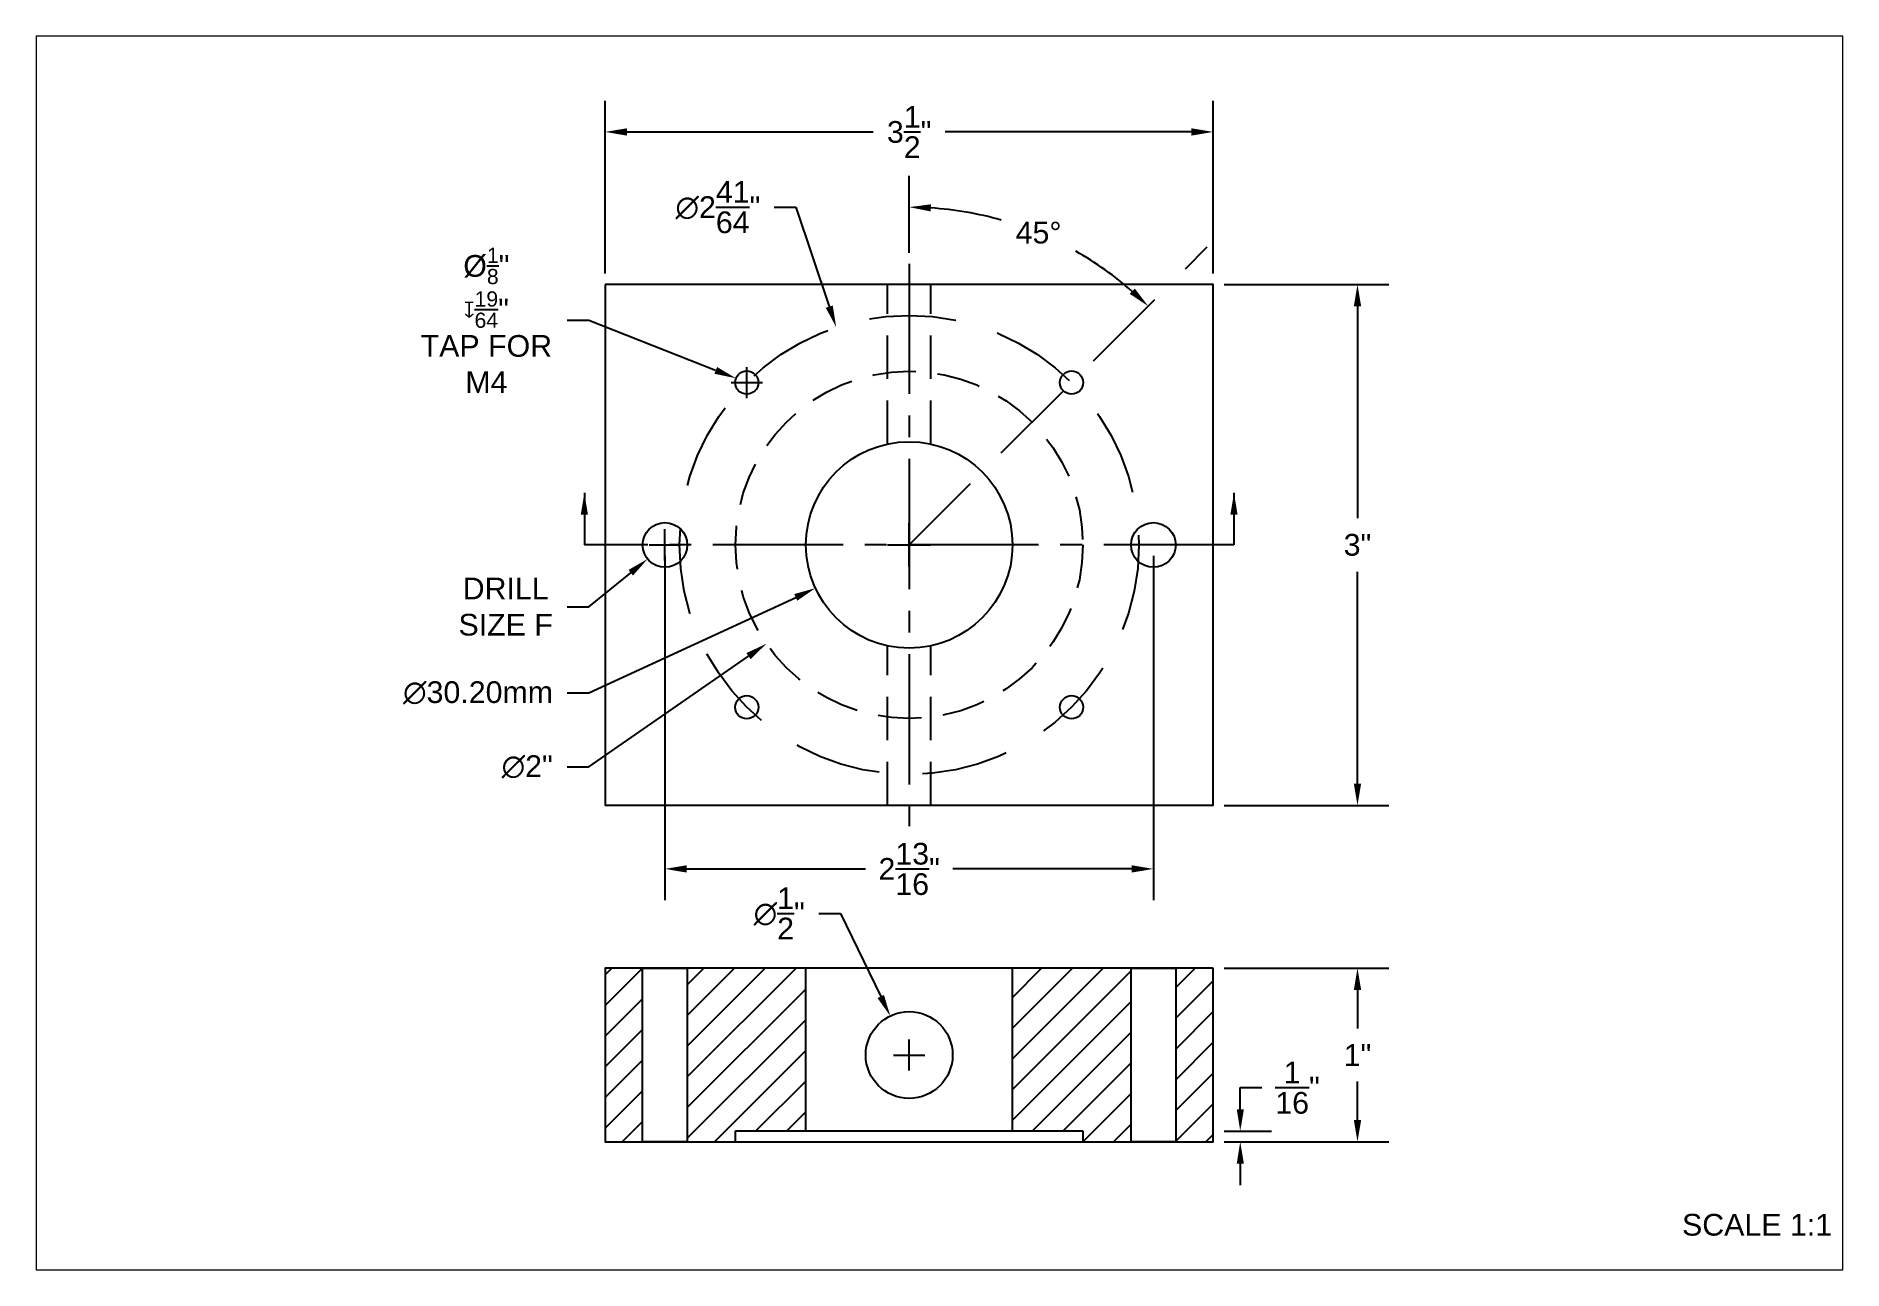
# Paper-space layout 'Layout1' of a CAD drawing. Header units: inches. Extents: x 0 to 10.4, y 0.4 to 7.5.
# The model-space entities are those that its viewports show. They can reach past a viewport. Long polylines and large blocks are cut down to what shows.
import ezdxf

# ---------------------------------------------------------------- set-up
doc = ezdxf.new("R2010")
doc.units = ezdxf.units.IN
doc.header["$MEASUREMENT"] = 0
for name, pattern in [('CENTER', [2, 1.25, -0.25, 0.25, -0.25]), ('CENTER2', [1.125, 0.75, -0.125, 0.125, -0.125]), ('DASHED', [0.75, 0.5, -0.25]), ('HIDDEN', [0.375, 0.25, -0.125])]:
    doc.linetypes.add(name, pattern=pattern)
for name, color, linetype in [('Anno Center', 1, 'CENTER'), ('Anno Dash', 1, 'DASHED'), ('Annotations', 1, 'Continuous'), ('Hatch', 202, 'Continuous'), ('Hidden', 140, 'HIDDEN'), ('Material', 140, 'Continuous')]:
    doc.layers.add(name, color=color, linetype=linetype)
doc.layers.add('Vport', color=220, linetype='Continuous', plot=False)
doc.styles.get("Standard").update_dxf_attribs({"font": 'arial.ttf'})
doc.dimstyles.new('Metric', dxfattribs={"dimtxt": 0.125, "dimasz": 0.125, "dimexe": 0.18, "dimexo": 0.0625, "dimgap": 0.089844, "dimtad": 0, "dimtih": 1, "dimtoh": 1, "dimlfac": 25.4, "dimzin": 0, "dimdsep": 46, "dimtxsty": 'Standard', "dimcen": 0.125, "dimadec": 0, "dimazin": 0, "dimtfac": 1, "dimtofl": 0, "dimtmove": 0, "dimatfit": 3, "dimfxl": 1, "dimtolj": 1, "dimtzin": 0, "dimarcsym": 0})
doc.dimstyles.get("Standard").update_dxf_attribs({"dimtxt": 0.125, "dimasz": 0.125, "dimexe": 0.18, "dimexo": 0.0625, "dimgap": 0.09, "dimtad": 0, "dimtih": 1, "dimtoh": 1, "dimdec": 6, "dimzin": 0, "dimdsep": 46, "dimlunit": 4, "dimtxsty": 'Standard', "dimcen": 0.09, "dimadec": 0, "dimazin": 0, "dimtfac": 1, "dimtdec": 6, "dimtofl": 0, "dimtmove": 0, "dimatfit": 3, "dimfxl": 1, "dimtolj": 1, "dimtzin": 0, "dimarcsym": 0})

# ---------------------------------------------------------------- blocks, each defined once
blk = doc.blocks.new('*D82')
at = {"layer": 'Annotations', "color": 0, "lineweight": -2, "transparency": 16777216}
for p, q in [((3.288, 6.118), (3.288, 7.114)), ((6.788, 6.118), (6.788, 7.114)), ((3.413, 6.934), (4.831, 6.934)), ((6.663, 6.934), (5.245, 6.934))]:
    blk.add_line(p, q, dxfattribs=at)
at = {"layer": 'Annotations', "color": 0, "transparency": 16777216}
for points in [[(3.413, 6.955), (3.413, 6.913), (3.288, 6.934)], [(6.663, 6.955), (6.663, 6.913), (6.788, 6.934)]]:
    blk.add_solid(points, dxfattribs=at)
at = {"layer": 'DEFPOINTS', "color": 0, "transparency": 16777216}
for p in [(6.788, 6.934), (3.288, 6.055), (6.788, 6.055)]:
    blk.add_point(p, dxfattribs=at)
at = {"layer": 'Annotations', "color": 0, "transparency": 16777216, "insert": (5.038, 6.934), "char_height": 0.125, "attachment_point": 5}
blk.add_mtext('\\A1;3{\\H1x;\\S1/2;}"', dxfattribs=at)
blk = doc.blocks.new('*D83')
at = {"layer": 'Annotations', "color": 0, "lineweight": -2, "transparency": 16777216}
for p, q in [((6.851, 6.055), (7.799, 6.055)), ((7.619, 5.93), (7.619, 4.709)), ((7.619, 3.18), (7.619, 4.401)), ((6.851, 3.055), (7.799, 3.055))]:
    blk.add_line(p, q, dxfattribs=at)
at = {"layer": 'Annotations', "color": 0, "transparency": 16777216}
for points in [[(7.598, 5.93), (7.64, 5.93), (7.619, 6.055)], [(7.598, 3.18), (7.64, 3.18), (7.619, 3.055)]]:
    blk.add_solid(points, dxfattribs=at)
at = {"layer": 'DEFPOINTS', "color": 0, "transparency": 16777216}
for p in [(6.788, 6.055), (6.788, 3.055), (7.619, 3.055)]:
    blk.add_point(p, dxfattribs=at)
at = {"layer": 'Annotations', "color": 0, "transparency": 16777216, "insert": (7.619, 4.555), "char_height": 0.125, "attachment_point": 5}
blk.add_mtext('\\A1;3"', dxfattribs=at)
blk = doc.blocks.new('*D84')
at = {"layer": 'Annotations', "color": 0, "lineweight": -2, "transparency": 16777216}
for p, q in [((6.851, 2.117), (7.799, 2.117)), ((7.619, 1.992), (7.619, 1.77)), ((7.619, 1.242), (7.619, 1.464)), ((6.851, 1.117), (7.799, 1.117))]:
    blk.add_line(p, q, dxfattribs=at)
at = {"layer": 'Annotations', "color": 0, "transparency": 16777216}
for points in [[(7.598, 1.992), (7.64, 1.992), (7.619, 2.117)], [(7.598, 1.242), (7.64, 1.242), (7.619, 1.117)]]:
    blk.add_solid(points, dxfattribs=at)
at = {"layer": 'DEFPOINTS', "color": 0, "transparency": 16777216}
for p in [(6.788, 2.117), (6.788, 1.117), (7.619, 1.117)]:
    blk.add_point(p, dxfattribs=at)
at = {"layer": 'Annotations', "color": 0, "transparency": 16777216, "insert": (7.619, 1.617), "char_height": 0.125, "attachment_point": 5}
blk.add_mtext('\\A1;1"', dxfattribs=at)
blk = doc.blocks.new('*D88')
at = {"layer": 'Annotations', "color": 0, "lineweight": -2, "transparency": 16777216}
for p, q in [((4.517, 2.433), (4.642, 2.433)), ((4.642, 2.433), (4.874, 1.954)), ((5.038, 1.527), (5.038, 1.707)), ((4.948, 1.617), (5.128, 1.617))]:
    blk.add_line(p, q, dxfattribs=at)
at = {"layer": 'Annotations', "color": 0, "transparency": 16777216}
blk.add_solid([(4.893, 1.963), (4.856, 1.945), (4.929, 1.842)], dxfattribs=at)
at = {"layer": 'DEFPOINTS', "color": 0, "transparency": 16777216}
for p in [(4.929, 1.842), (5.147, 1.392)]:
    blk.add_point(p, dxfattribs=at)
at = {"layer": 'Annotations', "color": 0, "transparency": 16777216, "insert": (4.29, 2.433), "char_height": 0.125, "attachment_point": 5}
blk.add_mtext('\\A1;∅{\\H1x;\\S1/2;}"', dxfattribs=at)
blk = doc.blocks.new('*D89')
at = {"layer": 'Annotations', "color": 0, "lineweight": -2, "transparency": 16777216}
for p, q in [((3.632, 4.465), (3.632, 4.645)), ((3.542, 4.555), (3.722, 4.555)), ((3.194, 4.199), (3.435, 4.395)), ((3.069, 4.199), (3.194, 4.199))]:
    blk.add_line(p, q, dxfattribs=at)
at = {"layer": 'Annotations', "color": 0, "transparency": 16777216}
blk.add_solid([(3.422, 4.411), (3.448, 4.379), (3.532, 4.474)], dxfattribs=at)
at = {"layer": 'DEFPOINTS', "color": 0, "transparency": 16777216}
for p in [(3.732, 4.636), (3.532, 4.474)]:
    blk.add_point(p, dxfattribs=at)
at = {"layer": 'Annotations', "color": 0, "transparency": 16777216, "insert": (2.715, 4.199), "char_height": 0.125, "width": 0.85091, "attachment_point": 5}
blk.add_mtext('\\A1;DRILL SIZE F', dxfattribs=at)
blk = doc.blocks.new('*D90')
at = {"layer": 'Annotations', "color": 0, "lineweight": -2, "transparency": 16777216}
for p, q in [((3.069, 5.849), (3.194, 5.849)), ((3.194, 5.849), (3.924, 5.561)), ((4.103, 5.4), (4.103, 5.58)), ((4.013, 5.49), (4.193, 5.49))]:
    blk.add_line(p, q, dxfattribs=at)
at = {"layer": 'Annotations', "color": 0, "transparency": 16777216}
blk.add_solid([(3.932, 5.58), (3.917, 5.541), (4.041, 5.515)], dxfattribs=at)
at = {"layer": 'DEFPOINTS', "color": 0, "transparency": 16777216}
for p in [(4.041, 5.515), (4.165, 5.466)]:
    blk.add_point(p, dxfattribs=at)
at = {"layer": 'Annotations', "color": 0, "transparency": 16777216, "insert": (2.604, 5.849), "char_height": 0.125, "attachment_point": 5}
blk.add_mtext('\\A1;%%C{\\H0.7x;\\S1/8;}"{\\Fgdt|c0;^J\\H0.75x;x\\fArial|b0|i0|c0|p34;\\H0.93333x;\\S19/64;}"{\\fMS Shell Dlg 2|b0|i0|c0|p0;\\H0.70833x;\\P}TAP FOR ^JM4', dxfattribs=at)
blk = doc.blocks.new('*D91')
at = {"layer": 'Annotations', "color": 0, "lineweight": -2, "transparency": 16777216}
for p, q in [((5.038, 4.465), (5.038, 4.645)), ((4.948, 4.555), (5.128, 4.555)), ((3.194, 3.277), (4.113, 3.914)), ((3.069, 3.277), (3.194, 3.277))]:
    blk.add_line(p, q, dxfattribs=at)
at = {"layer": 'Annotations', "color": 0, "transparency": 16777216}
blk.add_solid([(4.101, 3.932), (4.125, 3.897), (4.216, 3.986)], dxfattribs=at)
at = {"layer": 'DEFPOINTS', "color": 0, "transparency": 16777216}
for p in [(5.86, 5.125), (4.216, 3.986)]:
    blk.add_point(p, dxfattribs=at)
at = {"layer": 'Annotations', "color": 0, "transparency": 16777216, "insert": (2.839, 3.277), "char_height": 0.125, "attachment_point": 5}
blk.add_mtext('\\A1;∅2"', dxfattribs=at)
blk = doc.blocks.new('*D92')
at = {"layer": 'Annotations', "color": 0, "lineweight": -2, "transparency": 16777216}
for p, q in [((6.944, 1.304), (6.944, 1.429)), ((6.944, 1.429), (7.069, 1.429)), ((6.851, 1.179), (7.124, 1.179)), ((6.851, 1.117), (7.124, 1.117)), ((6.944, 0.992), (6.944, 0.867))]:
    blk.add_line(p, q, dxfattribs=at)
at = {"layer": 'Annotations', "color": 0, "transparency": 16777216}
for points in [[(6.924, 1.304), (6.965, 1.304), (6.944, 1.179)], [(6.924, 0.992), (6.965, 0.992), (6.944, 1.117)]]:
    blk.add_solid(points, dxfattribs=at)
at = {"layer": 'DEFPOINTS', "color": 0, "transparency": 16777216}
for p in [(6.788, 1.179), (6.944, 1.179), (6.788, 1.117)]:
    blk.add_point(p, dxfattribs=at)
at = {"layer": 'Annotations', "color": 0, "transparency": 16777216, "insert": (7.274, 1.429), "char_height": 0.125, "attachment_point": 5}
blk.add_mtext('\\A1;{\\H1x;\\S1/16;}"', dxfattribs=at)
blk = doc.blocks.new('*D93')
at = {"layer": 'Annotations', "color": 0, "lineweight": -2, "transparency": 16777216}
blk.add_line((5.038, 6.238), (5.038, 6.681), dxfattribs=at)
for start, end in [(74.2106, 86.318), (48.682, 60.4447)]:
    blk.add_arc((5.038, 4.555), 1.945, start, end, dxfattribs=at)
at = {"layer": 'Annotations', "color": 0, "transparency": 16777216}
for points in [[(5.162, 6.476), (5.164, 6.517), (5.038, 6.501)], [(6.337, 6.032), (6.308, 6.001), (6.414, 5.931)]]:
    blk.add_solid(points, dxfattribs=at)
at = {"layer": 'DEFPOINTS', "color": 0, "transparency": 16777216}
for p in [(6.754, 6.272), (5.038, 6.175), (6.011, 6.24), (5.038, 4.555), (5.038, 2.935)]:
    blk.add_point(p, dxfattribs=at)
at = {"layer": 'Annotations', "color": 0, "transparency": 16777216, "insert": (5.783, 6.353), "char_height": 0.125, "attachment_point": 5}
blk.add_mtext('\\A1;45°', dxfattribs=at)
blk = doc.blocks.new('*D94')
at = {"layer": 'Annotations', "color": 0, "lineweight": -2, "transparency": 16777216}
for p, q in [((3.632, 4.493), (3.632, 2.509)), ((6.444, 4.493), (6.444, 2.509)), ((3.757, 2.689), (4.787, 2.689)), ((6.319, 2.689), (5.289, 2.689))]:
    blk.add_line(p, q, dxfattribs=at)
at = {"layer": 'Annotations', "color": 0, "transparency": 16777216}
for points in [[(3.757, 2.71), (3.757, 2.668), (3.632, 2.689)], [(6.319, 2.71), (6.319, 2.668), (6.444, 2.689)]]:
    blk.add_solid(points, dxfattribs=at)
at = {"layer": 'DEFPOINTS', "color": 0, "transparency": 16777216}
for p in [(3.632, 4.555), (6.444, 4.555), (6.444, 2.689)]:
    blk.add_point(p, dxfattribs=at)
at = {"layer": 'Annotations', "color": 0, "transparency": 16777216, "insert": (5.038, 2.689), "char_height": 0.125, "attachment_point": 5}
blk.add_mtext('\\A1;2{\\H1x;\\S13/16;}"', dxfattribs=at)
blk = doc.blocks.new('*D96')
at = {"layer": 'Annotations', "color": 0, "lineweight": -2, "transparency": 16777216}
for p, q in [((4.261, 6.501), (4.386, 6.501)), ((4.386, 6.501), (4.578, 5.928)), ((5.038, 4.465), (5.038, 4.645)), ((4.948, 4.555), (5.128, 4.555))]:
    blk.add_line(p, q, dxfattribs=at)
at = {"layer": 'Annotations', "color": 0, "transparency": 16777216}
blk.add_solid([(4.598, 5.934), (4.558, 5.921), (4.618, 5.809)], dxfattribs=at)
at = {"layer": 'DEFPOINTS', "color": 0, "transparency": 16777216}
for p in [(4.618, 5.809), (5.458, 3.301)]:
    blk.add_point(p, dxfattribs=at)
at = {"layer": 'Annotations', "color": 0, "transparency": 16777216, "insert": (3.937, 6.501), "char_height": 0.125, "attachment_point": 5}
blk.add_mtext('\\A1;∅2{\\H1x;\\S41/64;}"', dxfattribs=at)
blk = doc.blocks.new('*D97')
at = {"layer": 'Annotations', "color": 0, "lineweight": -2, "transparency": 16777216}
for p, q in [((5.038, 4.43), (5.038, 4.68)), ((4.913, 4.555), (5.163, 4.555)), ((3.194, 3.703), (4.385, 4.253)), ((3.069, 3.703), (3.194, 3.703))]:
    blk.add_line(p, q, dxfattribs=at)
at = {"layer": 'Annotations', "color": 0, "transparency": 16777216}
blk.add_solid([(4.376, 4.272), (4.394, 4.234), (4.498, 4.306)], dxfattribs=at)
at = {"layer": 'DEFPOINTS', "color": 0, "transparency": 16777216}
for p in [(5.578, 4.805), (4.498, 4.306)]:
    blk.add_point(p, dxfattribs=at)
at = {"layer": 'Annotations', "color": 0, "transparency": 16777216, "insert": (2.556, 3.703), "char_height": 0.125, "attachment_point": 5}
blk.add_mtext('\\A1;∅30.20mm', dxfattribs=at)
blk = doc.blocks.new('*U68')
at = {"layer": 'Anno Center', "color": 0, "linetype": 'CENTER2', "transparency": 16777216}
blk.add_line((0, 1.62), (0, -1.62), dxfattribs=at)
blk = doc.blocks.new('*U71')
at = {"layer": 'Anno Center', "color": 0, "linetype": 'CENTER2', "transparency": 16777216}
blk.add_line((1.87, 0), (-1.87, 0), dxfattribs=at)

msp = doc.modelspace()

# ---------------------------------------------------------------- hatches: boundary and pattern name
at = {"layer": 'Hatch'}
h = msp.add_hatch(dxfattribs=at)
h.set_pattern_fill('ANSI31', color=256)
h.paths.add_polyline_path([(37.3034899, 3.7893253), (37.0882399, 3.7893253), (37.0882399, 2.7893253), (37.3034899, 2.7893253)])
h.paths.add_polyline_path([(36.8312399, 3.7893253), (36.1479781, 3.7893253), (36.1479781, 2.8518253), (36.5534899, 2.8518253), (36.5534899, 2.7893253), (36.8312399, 2.7893253)])
h.paths.add_polyline_path([(34.9590017, 3.7893253), (34.2757399, 3.7893253), (34.2757399, 2.7893253), (34.5534899, 2.7893253), (34.5534899, 2.8518253), (34.9590017, 2.8518253)])
h.paths.add_polyline_path([(34.0187399, 3.7893253), (33.8034899, 3.7893253), (33.8034899, 2.7893253), (34.0187399, 2.7893253)])

# ---------------------------------------------------------------- linework, layer by layer
at = {"layer": 'Anno Dash'}
msp.add_line((35.5534899, 6.2275501), (37.2697902, 7.9438504), dxfattribs=at)
at = {"layer": 'Hidden'}
for p, q in [((35.4284899, 6.8087482), (35.4284899, 7.7275501)), ((35.6784899, 6.8087482), (35.6784899, 7.7275501)), ((35.4284899, 4.7275501), (35.4284899, 5.646352)), ((35.6784899, 4.7275501), (35.6784899, 5.646352))]:
    msp.add_line(p, q, dxfattribs=at)
msp.add_circle((35.5534899, 6.2275501), 1, dxfattribs=at)
at = {"layer": 'Material'}
for p, q in [((34.9590017, 2.8518253), (34.9590017, 3.7893253)), ((36.1479781, 2.8518253), (36.1479781, 3.7893253)), ((34.5534899, 2.7893253), (34.5534899, 2.8518253)), ((34.5534899, 2.8518253), (36.5534899, 2.8518253)), ((36.5534899, 2.8518253), (36.5534899, 2.7893253))]:
    msp.add_line(p, q, dxfattribs=at)
for points in [[(33.8034899, 7.7275501), (33.8034899, 4.7275501), (37.3034899, 4.7275501), (37.3034899, 7.7275501)], [(37.3034899, 3.7893253), (33.8034899, 3.7893253), (33.8034899, 2.7893253), (37.3034899, 2.7893253)], [(34.0187399, 3.7893253), (34.2757399, 3.7893253), (34.2757399, 2.7893253), (34.0187399, 2.7893253)], [(36.8312399, 3.7893253), (37.0882399, 3.7893253), (37.0882399, 2.7893253), (36.8312399, 2.7893253)]]:
    msp.add_lwpolyline(points, close=True, dxfattribs=at)
for centre, radius in [((34.6184526, 7.1625875), 0.0669), ((36.4885273, 7.1625875), 0.0669), ((35.5534899, 6.2275501), 0.5944882), ((34.1472399, 6.2275501), 0.1285), ((36.9597399, 6.2275501), 0.1285), ((34.6184526, 5.2925127), 0.0669), ((36.4885273, 5.2925127), 0.0669), ((35.5534899, 3.2893253), 0.25)]:
    msp.add_circle(centre, radius, dxfattribs=at)

# ---------------------------------------------------------------- block references
at = {"layer": 'Anno Center', "linetype": 'CENTER2'}
for name in ['*U68', '*U71']:
    msp.add_blockref(name, (35.5534899, 6.2275501), dxfattribs=at)

# ---------------------------------------------------------------- leaders
at = {"layer": 'Anno Center'}
for points in [[(33.6834899, 6.5270489), (33.6834899, 6.2275501)], [(37.4234899, 6.5270489), (37.4234899, 6.2275501)]]:
    msp.add_leader(points, dimstyle='Metric', dxfattribs=at)

psp = doc.layouts.get("Layout1")

# ---------------------------------------------------------------- linework, layer by layer
at = {"layer": 'Anno Dash'}
psp.add_circle((5.0380643, 4.5552245), 1.3223425, dxfattribs=at)

# ---------------------------------------------------------------- texts
at = {"layer": 'Annotations', "insert": (2.1807012, 2.5183833), "char_height": 0.125, "attachment_point": 4}
psp.add_mtext('\\A1;', dxfattribs=at)
at = {"layer": 'Annotations', "insert": (9.4874902, 0.7017162), "char_height": 0.125, "attachment_point": 1}
psp.add_mtext_dynamic_manual_height_columns('SCALE 1:1', width=1.555433838, gutter_width=0.625, heights=[0], dxfattribs=at)

# ---------------------------------------------------------------- dimensions: what is measured, and where the dimension line sits
at = {"layer": 'Annotations'}
dim = psp.add_linear_dim(base=(6.7880643, 6.9339781), p1=(3.2880643, 6.0552245), p2=(6.7880643, 6.0552245), dimstyle='Standard', override={"dimlfac": -1}, dxfattribs=at)
dim.commit()
dim.dimension.update_dxf_attribs({"geometry": '*D82', "text_midpoint": (5.0380643, 6.9339781), "dimtype": 160})
dim = psp.add_angular_dim_2l(base=(6.0107858, 6.2400275), line1=((5.0380643, 4.5552245), (6.7543647, 6.2715248)), line2=((5.0380643, 6.1752245), (5.0380643, 2.9352245)), dimstyle='Standard', dxfattribs=at)
dim.commit()
dim.dimension.update_dxf_attribs({"geometry": '*D93', "text_midpoint": (5.7825531, 6.3525794)})
dim = psp.add_diameter_dim_2p(p1=(5.4583353, 3.3014454), p2=(4.6177934, 5.8090036), dimstyle='Standard', dxfattribs=at)
dim.commit()
dim.dimension.update_dxf_attribs({"geometry": '*D96', "text_midpoint": (3.9373164, 6.5006674), "dimtype": 163})
for p1, p2, text, dimstyle, override, picture, middle in [((4.1652666, 5.4657295), (4.0407873, 5.5147942), '%%C{\\H0.7x;\\S1/8;}"{\\Fgdt|c0;^J\\H0.75x;x\\fArial|b0|i0|c0|p34;\\H0.93333x;\\S19/64;}"{\\fMS Shell Dlg 2|b0|i0|c0|p0;\\H0.70833x;\\P}TAP FOR ^JM4', 'Standard', {"dimlfac": -1}, '*D90', (2.6038269, 5.8485474)), ((5.5776732, 4.8047009), (4.4984555, 4.3057481), '<>mm', 'Metric', {"dimlfac": -25.4}, '*D97', (2.55649, 3.70268)), ((3.7315056, 4.6363041), (3.5321231, 4.4741449), 'DRILL SIZE F', 'Standard', {"dimlfac": -1}, '*D89', (2.7153123, 4.1991794))]:
    dim = psp.add_diameter_dim_2p(p1=p1, p2=p2, text=text, dimstyle=dimstyle, override=override, dxfattribs=at)
    dim.commit()
    dim.dimension.update_dxf_attribs({"geometry": picture, "text_midpoint": middle, "dimtype": 163})
for base, p1, p2, picture, middle in [((7.6190796, 3.0552245), (6.7880643, 6.0552245), (6.7880643, 3.0552245), '*D83', (7.6190796, 4.5552245)), ((7.6190796, 1.1169997), (6.7880643, 2.1169997), (6.7880643, 1.1169997), '*D84', (7.6190796, 1.6169997)), ((6.9444548, 1.1794997), (6.7880643, 1.1169997), (6.7880643, 1.1794997), '*D92', (7.2741376, 1.4294997))]:
    dim = psp.add_linear_dim(base=base, p1=p1, p2=p2, angle=90, dimstyle='Standard', override={"dimlfac": -1}, dxfattribs=at)
    dim.commit()
    dim.dimension.update_dxf_attribs({"geometry": picture, "text_midpoint": middle})
for p1, p2, picture, middle in [((5.8600211, 5.1247744), (4.2161076, 3.9856746), '*D91', (2.8392038, 3.2774642)), ((5.1471991, 1.3920784), (4.9289296, 1.8419211), '*D88', (4.2901223, 2.433322))]:
    dim = psp.add_diameter_dim_2p(p1=p1, p2=p2, dimstyle='Standard', override={"dimlfac": -1}, dxfattribs=at)
    dim.commit()
    dim.dimension.update_dxf_attribs({"geometry": picture, "text_midpoint": middle, "dimtype": 163})
dim = psp.add_linear_dim(base=(6.4443143, 2.6892574), p1=(3.6318143, 4.5552245), p2=(6.4443143, 4.5552245), dimstyle='Standard', override={"dimlfac": -1}, dxfattribs=at)
dim.commit()
dim.dimension.update_dxf_attribs({"geometry": '*D94', "text_midpoint": (5.0380643, 2.6892574)})

# ---------------------------------------------------------------- viewports
at = {"layer": 'Vport'}
psp.add_viewport(center=(5.2126339, 3.9326154), size=(10.4015059, 7.106666859), view_center_point=(35.7280595, 5.604941), view_height=7.106666859, dxfattribs=at)

doc.saveas('drawing.dxf')
